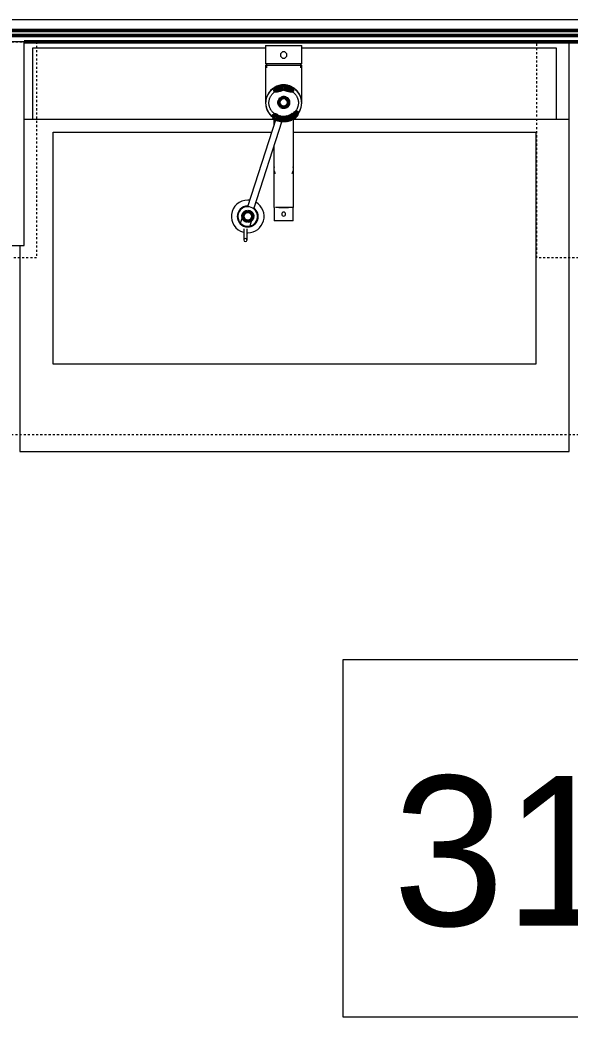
# Model space of a CAD drawing. Header units: inches. Extents: x -4217 to -1814, y 9706 to 12425.
# Drawn here: x -3359.9 to -3326.9, y 11387.9 to 11447.9 of the extents above; entities that cross this region are included whole.
import ezdxf

# ---------------------------------------------------------------- set-up
doc = ezdxf.new("R2010")
doc.units = ezdxf.units.IN
doc.header["$MEASUREMENT"] = 0
doc.linetypes.add('Dash', pattern=[0.25, 0.125, -0.125])
for name, color, linetype, lineweight in [('A-AREA-IDEN', 2, 'Continuous', 9), ('A-GENM-2', 250, 'Continuous', 9), ('A-GENM-3', 10, 'Continuous', 50), ('A-WALL-3', 10, 'Continuous', 50), ('A-WALL-4', 50, 'Continuous', 13), ('P-SANR-FIXT-2', 250, 'Continuous', 9), ('Q-CASE-3', 250, 'Continuous', 9), ('Q-CASE-4', 250, 'Dash', 9), ('Q-CASE-HDLN-1', 250, 'Dash', 9)]:
    doc.layers.add(name, color=color, linetype=linetype, lineweight=lineweight)
doc.styles.add('Century Gothic', font='ufonts.com_century-gothic.ttf', dxfattribs={"height": 9})

msp = doc.modelspace()

# ---------------------------------------------------------------- linework, layer by layer
at = {"layer": 'A-AREA-IDEN', "flags": 128}
msp.add_lwpolyline([(-3340.50391, 11409.40725), (-3264.9984, 11409.40725), (-3264.9984, 11387.91119), (-3340.50391, 11387.91119)], close=True, dxfattribs=at)
at = {"layer": 'A-GENM-2'}
for p, q in [((-3345.15641, 11446.32117), (-3345.15641, 11445.21823)), ((-3345.15641, 11446.32117), (-3342.99106, 11446.32117)), ((-3342.99106, 11445.21823), (-3342.99106, 11446.32117)), ((-3342.99106, 11445.21823), (-3345.15641, 11445.21823)), ((-3345.15641, 11445.14007), (-3345.15641, 11442.87629)), ((-3345.15641, 11445.14007), (-3342.99106, 11445.14007)), ((-3345.09736, 11445.21823), (-3345.09736, 11444.97773)), ((-3343.05011, 11444.97773), (-3343.05011, 11445.21823)), ((-3342.99106, 11442.87629), (-3342.99106, 11445.14007)), ((-3344.53578, 11441.90582), (-3346.24897, 11436.63317)), ((-3345.87521, 11436.50943), (-3344.15481, 11441.80429)), ((-3344.66429, 11441.97643), (-3344.66429, 11441.51032)), ((-3343.48319, 11436.57708), (-3343.48319, 11441.97643)), ((-3344.66429, 11440.24452), (-3344.66429, 11436.57708)), ((-3344.66429, 11438.90149), (-3344.66429, 11437.98436)), ((-3343.48319, 11437.98436), (-3343.48319, 11438.90149)), ((-3344.64417, 11436.57708), (-3344.66429, 11436.57708)), ((-3344.6446, 11436.57708), (-3344.6446, 11435.78968)), ((-3344.49132, 11436.57708), (-3344.57055, 11436.57708)), ((-3344.36901, 11436.57708), (-3344.47869, 11436.57708)), ((-3344.22658, 11436.57708), (-3344.35971, 11436.57708)), ((-3344.35917, 11436.57708), (-3344.22682, 11436.57708)), ((-3343.92587, 11436.57708), (-3344.2216, 11436.57708)), ((-3344.22149, 11436.57708), (-3343.92599, 11436.57708)), ((-3343.78776, 11436.57708), (-3343.92089, 11436.57708)), ((-3343.92065, 11436.57708), (-3343.7883, 11436.57708)), ((-3343.66878, 11436.57708), (-3343.77846, 11436.57708)), ((-3343.57692, 11436.57708), (-3343.65615, 11436.57708)), ((-3343.48319, 11436.57708), (-3343.5623, 11436.57708)), ((-3343.50287, 11435.78968), (-3343.50287, 11436.57708)), ((-3346.66593, 11435.64279), (-3346.53364, 11436.06194)), ((-3346.53364, 11436.06194), (-3346.48173, 11436.04555)), ((-3345.9835, 11435.88831), (-3346.11688, 11435.46568)), ((-3343.50287, 11435.78968), (-3344.6446, 11435.78968)), ((-3346.47169, 11435.2977), (-3346.47169, 11434.63256)), ((-3346.27484, 11434.63256), (-3346.27484, 11435.2977))]:
    msp.add_line(p, q, dxfattribs=at)
at = {"layer": 'A-GENM-2', "flags": 128}
for points in [[(-3344.07374, 11443.90534), (-3344.11682, 11443.90453), (-3344.15983, 11443.90208), (-3344.20271, 11443.89802), (-3344.24539, 11443.89233), (-3344.2878, 11443.88503), (-3344.32988, 11443.87614), (-3344.37156, 11443.86565), (-3344.41278, 11443.8536), (-3344.45346, 11443.83999), (-3344.49356, 11443.82485), (-3344.53299, 11443.8082), (-3344.57171, 11443.79006), (-3344.60965, 11443.77046), (-3344.64675, 11443.74944), (-3344.68295, 11443.72701), (-3344.71819, 11443.70322), (-3344.75241, 11443.67811), (-3344.78557, 11443.6517), (-3344.8176, 11443.62405), (-3344.84845, 11443.59519), (-3344.87808, 11443.56516), (-3344.90644, 11443.53402), (-3344.93347, 11443.50182), (-3344.95913, 11443.46859), (-3344.98338, 11443.4344), (-3345.00618, 11443.39931), (-3345.02749, 11443.36335), (-3345.04727, 11443.3266), (-3345.0655, 11443.28911), (-3345.08213, 11443.25094), (-3345.09714, 11443.21215), (-3345.1105, 11443.17282), (-3345.1222, 11443.13299), (-3345.1322, 11443.09274), (-3345.14049, 11443.05213), (-3345.14707, 11443.01123), (-3345.15191, 11442.9701), (-3345.155, 11442.92883), (-3345.15635, 11442.88746), (-3345.15641, 11442.87629)], [(-3344.07374, 11443.95897), (-3344.11703, 11443.9581), (-3344.16026, 11443.9555), (-3344.20335, 11443.95118), (-3344.24623, 11443.94514), (-3344.28883, 11443.93738), (-3344.33109, 11443.92793), (-3344.37294, 11443.9168), (-3344.41431, 11443.904), (-3344.45514, 11443.88956), (-3344.49535, 11443.8735), (-3344.53489, 11443.85584), (-3344.57369, 11443.83662), (-3344.6117, 11443.81586), (-3344.64884, 11443.79359), (-3344.68506, 11443.76986), (-3344.72031, 11443.7447), (-3344.75452, 11443.71815), (-3344.78764, 11443.69025), (-3344.81962, 11443.66105), (-3344.8504, 11443.6306), (-3344.87994, 11443.59894), (-3344.9082, 11443.56612), (-3344.93512, 11443.5322), (-3344.96066, 11443.49723), (-3344.98478, 11443.46126), (-3345.00744, 11443.42436), (-3345.02861, 11443.38659), (-3345.04825, 11443.34799), (-3345.06634, 11443.30865), (-3345.08283, 11443.26861), (-3345.09772, 11443.22794), (-3345.11096, 11443.18671)], [(-3344.72031, 11443.7447), (-3344.75452, 11443.71815), (-3344.78764, 11443.69025), (-3344.81962, 11443.66105), (-3344.8504, 11443.6306), (-3344.87994, 11443.59894), (-3344.9082, 11443.56612), (-3344.93512, 11443.5322), (-3344.96066, 11443.49723), (-3344.98478, 11443.46126), (-3345.00744, 11443.42436), (-3345.02861, 11443.38659), (-3345.04825, 11443.34799), (-3345.06634, 11443.30865), (-3345.08283, 11443.26861)], [(-3344.72031, 11443.7447), (-3344.75452, 11443.71815), (-3344.78764, 11443.69025), (-3344.81962, 11443.66105), (-3344.8504, 11443.6306), (-3344.87994, 11443.59894), (-3344.9082, 11443.56612), (-3344.93512, 11443.5322), (-3344.96066, 11443.49723), (-3344.98478, 11443.46126), (-3345.00744, 11443.42436), (-3345.02861, 11443.38659), (-3345.04825, 11443.34799), (-3345.06634, 11443.30865), (-3345.08283, 11443.26861)], [(-3344.72031, 11443.7447), (-3344.75452, 11443.71815), (-3344.78764, 11443.69025), (-3344.81962, 11443.66105), (-3344.8504, 11443.6306), (-3344.87994, 11443.59894), (-3344.9082, 11443.56612), (-3344.93512, 11443.5322), (-3344.96066, 11443.49723), (-3344.98478, 11443.46126), (-3345.00744, 11443.42436), (-3345.02861, 11443.38659), (-3345.04825, 11443.34799), (-3345.06634, 11443.30865), (-3345.08283, 11443.26861)], [(-3344.72031, 11443.7447), (-3344.75452, 11443.71815), (-3344.78764, 11443.69025), (-3344.81962, 11443.66105), (-3344.8504, 11443.6306), (-3344.87994, 11443.59894), (-3344.9082, 11443.56612), (-3344.93512, 11443.5322), (-3344.96066, 11443.49723), (-3344.98478, 11443.46126), (-3345.00744, 11443.42436), (-3345.02861, 11443.38659), (-3345.04825, 11443.34799), (-3345.06634, 11443.30865), (-3345.08283, 11443.26861)], [(-3344.72031, 11443.7447), (-3344.75452, 11443.71815), (-3344.78764, 11443.69025), (-3344.81962, 11443.66105), (-3344.8504, 11443.6306), (-3344.87994, 11443.59894), (-3344.9082, 11443.56612), (-3344.93512, 11443.5322), (-3344.96066, 11443.49723), (-3344.98478, 11443.46126), (-3345.00744, 11443.42436), (-3345.02861, 11443.38659), (-3345.04825, 11443.34799), (-3345.06634, 11443.30865), (-3345.08283, 11443.26861)], [(-3344.95956, 11442.87629), (-3344.95886, 11442.90934), (-3344.95677, 11442.94234), (-3344.95328, 11442.97525), (-3344.94839, 11443.008), (-3344.94213, 11443.04054), (-3344.93449, 11443.07284), (-3344.92549, 11443.10484), (-3344.91514, 11443.13648), (-3344.90345, 11443.16772), (-3344.89044, 11443.19852), (-3344.87613, 11443.22881), (-3344.86054, 11443.25856), (-3344.8437, 11443.28772), (-3344.82562, 11443.31623), (-3344.80633, 11443.34406), (-3344.78587, 11443.37116), (-3344.76426, 11443.39749), (-3344.74154, 11443.423), (-3344.71774, 11443.44764), (-3344.6929, 11443.47139), (-3344.66705, 11443.49419), (-3344.64024, 11443.51601), (-3344.61251, 11443.53682), (-3344.5839, 11443.55658), (-3344.55445, 11443.57525), (-3344.52422, 11443.59281), (-3344.49325, 11443.60922), (-3344.4616, 11443.62445), (-3344.42931, 11443.63848), (-3344.39643, 11443.65129), (-3344.36302, 11443.66285), (-3344.32914, 11443.67314), (-3344.29483, 11443.68214), (-3344.26016, 11443.68985), (-3344.22519, 11443.69623), (-3344.18996, 11443.7013), (-3344.15454, 11443.70502), (-3344.11899, 11443.70741), (-3344.08336, 11443.70844), (-3344.07374, 11443.70849)], [(-3344.07374, 11443.95897), (-3344.11703, 11443.9581), (-3344.16026, 11443.9555), (-3344.20335, 11443.95118), (-3344.24623, 11443.94514), (-3344.28883, 11443.93738), (-3344.33109, 11443.92793), (-3344.37294, 11443.9168), (-3344.41431, 11443.904), (-3344.45514, 11443.88956), (-3344.49535, 11443.8735), (-3344.53489, 11443.85584), (-3344.57369, 11443.83662), (-3344.6117, 11443.81586), (-3344.64884, 11443.79359), (-3344.68506, 11443.76986)], [(-3344.07374, 11443.95897), (-3344.11703, 11443.9581), (-3344.16026, 11443.9555), (-3344.20335, 11443.95118), (-3344.24623, 11443.94514), (-3344.28883, 11443.93738), (-3344.33109, 11443.92793), (-3344.37294, 11443.9168), (-3344.41431, 11443.904), (-3344.45514, 11443.88956), (-3344.49535, 11443.8735), (-3344.53489, 11443.85584), (-3344.57369, 11443.83662), (-3344.6117, 11443.81586), (-3344.64884, 11443.79359), (-3344.68506, 11443.76986)], [(-3344.07374, 11443.95897), (-3344.11703, 11443.9581), (-3344.16026, 11443.9555), (-3344.20335, 11443.95118), (-3344.24623, 11443.94514), (-3344.28883, 11443.93738), (-3344.33109, 11443.92793), (-3344.37294, 11443.9168), (-3344.41431, 11443.904), (-3344.45514, 11443.88956), (-3344.49535, 11443.8735), (-3344.53489, 11443.85584), (-3344.57369, 11443.83662), (-3344.6117, 11443.81586), (-3344.64884, 11443.79359), (-3344.68506, 11443.76986)], [(-3344.07374, 11443.95897), (-3344.11703, 11443.9581), (-3344.16026, 11443.9555), (-3344.20335, 11443.95118), (-3344.24623, 11443.94514), (-3344.28883, 11443.93738), (-3344.33109, 11443.92793), (-3344.37294, 11443.9168), (-3344.41431, 11443.904), (-3344.45514, 11443.88956), (-3344.49535, 11443.8735), (-3344.53489, 11443.85584), (-3344.57369, 11443.83662), (-3344.6117, 11443.81586), (-3344.64884, 11443.79359), (-3344.68506, 11443.76986)], [(-3344.07374, 11443.95897), (-3344.11703, 11443.9581), (-3344.16026, 11443.9555), (-3344.20335, 11443.95118), (-3344.24623, 11443.94514), (-3344.28883, 11443.93738), (-3344.33109, 11443.92793), (-3344.37294, 11443.9168), (-3344.41431, 11443.904), (-3344.45514, 11443.88956), (-3344.49535, 11443.8735), (-3344.53489, 11443.85584), (-3344.57369, 11443.83662), (-3344.6117, 11443.81586), (-3344.64884, 11443.79359), (-3344.68506, 11443.76986)], [(-3343.0424, 11443.20575), (-3343.0564, 11443.24673), (-3343.07203, 11443.28711), (-3343.08926, 11443.32684), (-3343.10807, 11443.36585), (-3343.12842, 11443.40407), (-3343.15028, 11443.44146), (-3343.17362, 11443.47793), (-3343.1984, 11443.51345), (-3343.22458, 11443.54794), (-3343.25211, 11443.58136), (-3343.28097, 11443.61365), (-3343.31109, 11443.64477), (-3343.34243, 11443.67465), (-3343.37494, 11443.70325), (-3343.40857, 11443.73054), (-3343.44326, 11443.75645), (-3343.47896, 11443.78096), (-3343.51562, 11443.80402), (-3343.55316, 11443.8256), (-3343.59154, 11443.84566), (-3343.63069, 11443.86417), (-3343.67055, 11443.88109), (-3343.71105, 11443.89641), (-3343.75214, 11443.9101), (-3343.79374, 11443.92213), (-3343.83578, 11443.93249), (-3343.87821, 11443.94116), (-3343.92095, 11443.94813), (-3343.96393, 11443.95338), (-3344.00709, 11443.95691), (-3344.05036, 11443.95871), (-3344.07374, 11443.95897)], [(-3343.44326, 11443.75645), (-3343.47896, 11443.78096), (-3343.51562, 11443.80402), (-3343.55316, 11443.8256), (-3343.59154, 11443.84566), (-3343.63069, 11443.86417), (-3343.67055, 11443.88109), (-3343.71105, 11443.89641), (-3343.75214, 11443.9101), (-3343.79374, 11443.92213), (-3343.83578, 11443.93249), (-3343.87821, 11443.94116), (-3343.92095, 11443.94813), (-3343.96393, 11443.95338), (-3344.00709, 11443.95691), (-3344.05036, 11443.95871), (-3344.07374, 11443.95897)], [(-3343.44326, 11443.75645), (-3343.47896, 11443.78096), (-3343.51562, 11443.80402), (-3343.55316, 11443.8256), (-3343.59154, 11443.84566), (-3343.63069, 11443.86417), (-3343.67055, 11443.88109), (-3343.71105, 11443.89641), (-3343.75214, 11443.9101), (-3343.79374, 11443.92213), (-3343.83578, 11443.93249), (-3343.87821, 11443.94116), (-3343.92095, 11443.94813), (-3343.96393, 11443.95338), (-3344.00709, 11443.95691), (-3344.05036, 11443.95871), (-3344.07374, 11443.95897)], [(-3343.44326, 11443.75645), (-3343.47896, 11443.78096), (-3343.51562, 11443.80402), (-3343.55316, 11443.8256), (-3343.59154, 11443.84566), (-3343.63069, 11443.86417), (-3343.67055, 11443.88109), (-3343.71105, 11443.89641), (-3343.75214, 11443.9101), (-3343.79374, 11443.92213), (-3343.83578, 11443.93249), (-3343.87821, 11443.94116), (-3343.92095, 11443.94813), (-3343.96393, 11443.95338), (-3344.00709, 11443.95691), (-3344.05036, 11443.95871), (-3344.07374, 11443.95897)], [(-3343.44326, 11443.75645), (-3343.47896, 11443.78096), (-3343.51562, 11443.80402), (-3343.55316, 11443.8256), (-3343.59154, 11443.84566), (-3343.63069, 11443.86417), (-3343.67055, 11443.88109), (-3343.71105, 11443.89641), (-3343.75214, 11443.9101), (-3343.79374, 11443.92213), (-3343.83578, 11443.93249), (-3343.87821, 11443.94116), (-3343.92095, 11443.94813), (-3343.96393, 11443.95338), (-3344.00709, 11443.95691), (-3344.05036, 11443.95871), (-3344.07374, 11443.95897)], [(-3343.44326, 11443.75645), (-3343.47896, 11443.78096), (-3343.51562, 11443.80402), (-3343.55316, 11443.8256), (-3343.59154, 11443.84566), (-3343.63069, 11443.86417), (-3343.67055, 11443.88109), (-3343.71105, 11443.89641), (-3343.75214, 11443.9101), (-3343.79374, 11443.92213), (-3343.83578, 11443.93249), (-3343.87821, 11443.94116), (-3343.92095, 11443.94813), (-3343.96393, 11443.95338), (-3344.00709, 11443.95691), (-3344.05036, 11443.95871), (-3344.07374, 11443.95897)], [(-3342.99106, 11442.87629), (-3342.99193, 11442.91767), (-3342.99456, 11442.95898), (-3342.99893, 11443.00015), (-3343.00503, 11443.04111), (-3343.01287, 11443.08181), (-3343.02241, 11443.12216), (-3343.03365, 11443.16211), (-3343.04656, 11443.20159), (-3343.06113, 11443.24053), (-3343.07733, 11443.27887), (-3343.09513, 11443.31655), (-3343.11449, 11443.35351), (-3343.13539, 11443.38968), (-3343.15779, 11443.42502), (-3343.18166, 11443.45946), (-3343.20694, 11443.49295), (-3343.23361, 11443.52543), (-3343.26161, 11443.55687), (-3343.2909, 11443.5872), (-3343.32143, 11443.61638), (-3343.35315, 11443.64436), (-3343.38601, 11443.67111), (-3343.41995, 11443.69658), (-3343.45492, 11443.72072), (-3343.49086, 11443.74352), (-3343.52772, 11443.76493), (-3343.56544, 11443.78491), (-3343.60396, 11443.80345), (-3343.6432, 11443.8205), (-3343.68313, 11443.83605), (-3343.72366, 11443.85008), (-3343.76474, 11443.86255), (-3343.8063, 11443.87346), (-3343.84828, 11443.88279), (-3343.8906, 11443.89052), (-3343.93322, 11443.89664), (-3343.97605, 11443.90115), (-3344.01904, 11443.90403), (-3344.06211, 11443.90528), (-3344.07374, 11443.90534)], [(-3344.07374, 11443.70849), (-3344.0381, 11443.70782), (-3344.00252, 11443.7058), (-3343.96706, 11443.70243), (-3343.93177, 11443.69773), (-3343.89672, 11443.6917), (-3343.86197, 11443.68435), (-3343.82756, 11443.6757), (-3343.79355, 11443.66575), (-3343.76001, 11443.65453), (-3343.72699, 11443.64206), (-3343.69453, 11443.62836), (-3343.6627, 11443.61345), (-3343.63154, 11443.59735), (-3343.60111, 11443.5801), (-3343.57144, 11443.56173), (-3343.5426, 11443.54226), (-3343.51463, 11443.52173), (-3343.48757, 11443.50018), (-3343.46145, 11443.47764), (-3343.43634, 11443.45414), (-3343.41225, 11443.42973), (-3343.38923, 11443.40446), (-3343.36732, 11443.37835), (-3343.34655, 11443.35145), (-3343.32694, 11443.32382), (-3343.30854, 11443.29548), (-3343.29135, 11443.26649), (-3343.27542, 11443.2369), (-3343.26077, 11443.20674), (-3343.24741, 11443.17608), (-3343.23536, 11443.14495), (-3343.22464, 11443.11341), (-3343.21528, 11443.08151), (-3343.20727, 11443.04929), (-3343.20063, 11443.0168), (-3343.19538, 11442.9841), (-3343.19151, 11442.95124), (-3343.18904, 11442.91826), (-3343.18796, 11442.88521), (-3343.18791, 11442.87629)], [(-3343.0564, 11443.24673), (-3343.07203, 11443.28711), (-3343.08926, 11443.32684), (-3343.10807, 11443.36585), (-3343.12842, 11443.40407), (-3343.15028, 11443.44146), (-3343.17362, 11443.47793), (-3343.1984, 11443.51345), (-3343.22458, 11443.54794), (-3343.25211, 11443.58136), (-3343.28097, 11443.61365), (-3343.31109, 11443.64477), (-3343.34243, 11443.67465), (-3343.37494, 11443.70325), (-3343.40857, 11443.73054)], [(-3343.0564, 11443.24673), (-3343.07203, 11443.28711), (-3343.08926, 11443.32684), (-3343.10807, 11443.36585), (-3343.12842, 11443.40407), (-3343.15028, 11443.44146), (-3343.17362, 11443.47793), (-3343.1984, 11443.51345), (-3343.22458, 11443.54794), (-3343.25211, 11443.58136), (-3343.28097, 11443.61365), (-3343.31109, 11443.64477), (-3343.34243, 11443.67465), (-3343.37494, 11443.70325), (-3343.40857, 11443.73054)], [(-3343.0564, 11443.24673), (-3343.07203, 11443.28711), (-3343.08926, 11443.32684), (-3343.10807, 11443.36585), (-3343.12842, 11443.40407), (-3343.15028, 11443.44146), (-3343.17362, 11443.47793), (-3343.1984, 11443.51345), (-3343.22458, 11443.54794), (-3343.25211, 11443.58136), (-3343.28097, 11443.61365), (-3343.31109, 11443.64477), (-3343.34243, 11443.67465), (-3343.37494, 11443.70325), (-3343.40857, 11443.73054)], [(-3343.0564, 11443.24673), (-3343.07203, 11443.28711), (-3343.08926, 11443.32684), (-3343.10807, 11443.36585), (-3343.12842, 11443.40407), (-3343.15028, 11443.44146), (-3343.17362, 11443.47793), (-3343.1984, 11443.51345), (-3343.22458, 11443.54794), (-3343.25211, 11443.58136), (-3343.28097, 11443.61365), (-3343.31109, 11443.64477), (-3343.34243, 11443.67465), (-3343.37494, 11443.70325), (-3343.40857, 11443.73054)], [(-3343.0564, 11443.24673), (-3343.07203, 11443.28711), (-3343.08926, 11443.32684), (-3343.10807, 11443.36585), (-3343.12842, 11443.40407), (-3343.15028, 11443.44146), (-3343.17362, 11443.47793), (-3343.1984, 11443.51345), (-3343.22458, 11443.54794), (-3343.25211, 11443.58136), (-3343.28097, 11443.61365), (-3343.31109, 11443.64477), (-3343.34243, 11443.67465), (-3343.37494, 11443.70325), (-3343.40857, 11443.73054)], [(-3345.12254, 11443.14498), (-3345.13245, 11443.10283), (-3345.14066, 11443.06031), (-3345.14717, 11443.0175), (-3345.15195, 11442.97446), (-3345.15502, 11442.93126), (-3345.15635, 11442.88798), (-3345.15595, 11442.84468), (-3345.15382, 11442.80142), (-3345.14996, 11442.75829), (-3345.14439, 11442.71535), (-3345.13709, 11442.67266), (-3345.1281, 11442.6303), (-3345.11742, 11442.58834), (-3345.10507, 11442.54683), (-3345.09107, 11442.50585), (-3345.07544, 11442.46547), (-3345.05821, 11442.42574), (-3345.03941, 11442.38673), (-3345.01906, 11442.3485), (-3344.9972, 11442.31112), (-3344.97386, 11442.27465), (-3344.94908, 11442.23913), (-3344.9229, 11442.20464), (-3344.89536, 11442.17122), (-3344.86651, 11442.13893), (-3344.83639, 11442.10781), (-3344.80505, 11442.07793), (-3344.77253, 11442.04932), (-3344.73891, 11442.02204)], [(-3345.12254, 11443.14498), (-3345.13245, 11443.10283), (-3345.14066, 11443.06031), (-3345.14717, 11443.0175), (-3345.15195, 11442.97446), (-3345.15502, 11442.93126), (-3345.15635, 11442.88798), (-3345.15595, 11442.84468), (-3345.15382, 11442.80142), (-3345.14996, 11442.75829), (-3345.14439, 11442.71535), (-3345.13709, 11442.67266), (-3345.1281, 11442.6303), (-3345.11742, 11442.58834), (-3345.10507, 11442.54683)], [(-3345.12254, 11443.14498), (-3345.13245, 11443.10283), (-3345.14066, 11443.06031), (-3345.14717, 11443.0175), (-3345.15195, 11442.97446), (-3345.15502, 11442.93126), (-3345.15635, 11442.88798), (-3345.15595, 11442.84468), (-3345.15382, 11442.80142), (-3345.14996, 11442.75829), (-3345.14439, 11442.71535), (-3345.13709, 11442.67266), (-3345.1281, 11442.6303), (-3345.11742, 11442.58834), (-3345.10507, 11442.54683)], [(-3345.12254, 11443.14498), (-3345.13245, 11443.10283), (-3345.14066, 11443.06031), (-3345.14717, 11443.0175), (-3345.15195, 11442.97446), (-3345.15502, 11442.93126), (-3345.15635, 11442.88798), (-3345.15595, 11442.84468), (-3345.15382, 11442.80142), (-3345.14996, 11442.75829), (-3345.14439, 11442.71535), (-3345.13709, 11442.67266), (-3345.1281, 11442.6303), (-3345.11742, 11442.58834), (-3345.10507, 11442.54683)], [(-3345.12254, 11443.14498), (-3345.13245, 11443.10283), (-3345.14066, 11443.06031), (-3345.14717, 11443.0175), (-3345.15195, 11442.97446), (-3345.15502, 11442.93126), (-3345.15635, 11442.88798), (-3345.15595, 11442.84468), (-3345.15382, 11442.80142), (-3345.14996, 11442.75829), (-3345.14439, 11442.71535), (-3345.13709, 11442.67266), (-3345.1281, 11442.6303), (-3345.11742, 11442.58834), (-3345.10507, 11442.54683)], [(-3345.12254, 11443.14498), (-3345.13245, 11443.10283), (-3345.14066, 11443.06031), (-3345.14717, 11443.0175), (-3345.15195, 11442.97446), (-3345.15502, 11442.93126), (-3345.15635, 11442.88798), (-3345.15595, 11442.84468), (-3345.15382, 11442.80142), (-3345.14996, 11442.75829), (-3345.14439, 11442.71535), (-3345.13709, 11442.67266), (-3345.1281, 11442.6303), (-3345.11742, 11442.58834), (-3345.10507, 11442.54683)], [(-3343.04976, 11442.52464), (-3343.03651, 11442.56587), (-3343.02493, 11442.6076), (-3343.01503, 11442.64975), (-3343.00681, 11442.69227), (-3343.00031, 11442.73508), (-3342.99552, 11442.77812), (-3342.99246, 11442.82132), (-3342.99112, 11442.8646), (-3342.99152, 11442.9079), (-3342.99365, 11442.95115), (-3342.99751, 11442.99429), (-3343.00309, 11443.03723), (-3343.01038, 11443.07992), (-3343.01937, 11443.12228), (-3343.03005, 11443.16424)], [(-3343.03651, 11442.56587), (-3343.02493, 11442.6076), (-3343.01503, 11442.64975), (-3343.00681, 11442.69227), (-3343.00031, 11442.73508), (-3342.99552, 11442.77812), (-3342.99246, 11442.82132), (-3342.99112, 11442.8646), (-3342.99152, 11442.9079), (-3342.99365, 11442.95115), (-3342.99751, 11442.99429), (-3343.00309, 11443.03723), (-3343.01038, 11443.07992), (-3343.01937, 11443.12228), (-3343.03005, 11443.16424)], [(-3343.03651, 11442.56587), (-3343.02493, 11442.6076), (-3343.01503, 11442.64975), (-3343.00681, 11442.69227), (-3343.00031, 11442.73508), (-3342.99552, 11442.77812), (-3342.99246, 11442.82132), (-3342.99112, 11442.8646), (-3342.99152, 11442.9079), (-3342.99365, 11442.95115), (-3342.99751, 11442.99429), (-3343.00309, 11443.03723), (-3343.01038, 11443.07992), (-3343.01937, 11443.12228), (-3343.03005, 11443.16424)], [(-3343.03651, 11442.56587), (-3343.02493, 11442.6076), (-3343.01503, 11442.64975), (-3343.00681, 11442.69227), (-3343.00031, 11442.73508), (-3342.99552, 11442.77812), (-3342.99246, 11442.82132), (-3342.99112, 11442.8646), (-3342.99152, 11442.9079), (-3342.99365, 11442.95115), (-3342.99751, 11442.99429), (-3343.00309, 11443.03723), (-3343.01038, 11443.07992), (-3343.01937, 11443.12228), (-3343.03005, 11443.16424)], [(-3343.03651, 11442.56587), (-3343.02493, 11442.6076), (-3343.01503, 11442.64975), (-3343.00681, 11442.69227), (-3343.00031, 11442.73508), (-3342.99552, 11442.77812), (-3342.99246, 11442.82132), (-3342.99112, 11442.8646), (-3342.99152, 11442.9079), (-3342.99365, 11442.95115), (-3342.99751, 11442.99429), (-3343.00309, 11443.03723), (-3343.01038, 11443.07992), (-3343.01937, 11443.12228), (-3343.03005, 11443.16424)], [(-3343.03651, 11442.56587), (-3343.02493, 11442.6076), (-3343.01503, 11442.64975), (-3343.00681, 11442.69227), (-3343.00031, 11442.73508), (-3342.99552, 11442.77812), (-3342.99246, 11442.82132), (-3342.99112, 11442.8646), (-3342.99152, 11442.9079), (-3342.99365, 11442.95115), (-3342.99751, 11442.99429), (-3343.00309, 11443.03723), (-3343.01038, 11443.07992), (-3343.01937, 11443.12228), (-3343.03005, 11443.16424)], [(-3345.15641, 11442.87629), (-3345.15554, 11442.83491), (-3345.15291, 11442.7936), (-3345.14855, 11442.75243), (-3345.14244, 11442.71146), (-3345.13461, 11442.67077), (-3345.12506, 11442.63041), (-3345.11382, 11442.59047), (-3345.10091, 11442.55099), (-3345.08634, 11442.51205), (-3345.07014, 11442.47371), (-3345.05235, 11442.43603), (-3345.03298, 11442.39907), (-3345.01208, 11442.3629), (-3344.98968, 11442.32756), (-3344.96582, 11442.29312), (-3344.94053, 11442.25963), (-3344.91386, 11442.22714), (-3344.88586, 11442.19571), (-3344.85657, 11442.16538), (-3344.82604, 11442.1362), (-3344.79432, 11442.10822), (-3344.76147, 11442.08147), (-3344.72753, 11442.056), (-3344.69255, 11442.03185)], [(-3345.09107, 11442.50585), (-3345.07544, 11442.46547), (-3345.05821, 11442.42574), (-3345.03941, 11442.38673), (-3345.01906, 11442.3485), (-3344.9972, 11442.31112), (-3344.97386, 11442.27465), (-3344.94908, 11442.23913), (-3344.9229, 11442.20464), (-3344.89536, 11442.17122), (-3344.86651, 11442.13893), (-3344.83639, 11442.10781), (-3344.80505, 11442.07793), (-3344.77253, 11442.04932), (-3344.73891, 11442.02204)], [(-3345.09107, 11442.50585), (-3345.07544, 11442.46547), (-3345.05821, 11442.42574), (-3345.03941, 11442.38673), (-3345.01906, 11442.3485), (-3344.9972, 11442.31112), (-3344.97386, 11442.27465), (-3344.94908, 11442.23913), (-3344.9229, 11442.20464), (-3344.89536, 11442.17122), (-3344.86651, 11442.13893), (-3344.83639, 11442.10781), (-3344.80505, 11442.07793), (-3344.77253, 11442.04932), (-3344.73891, 11442.02204)], [(-3345.09107, 11442.50585), (-3345.07544, 11442.46547), (-3345.05821, 11442.42574), (-3345.03941, 11442.38673), (-3345.01906, 11442.3485), (-3344.9972, 11442.31112), (-3344.97386, 11442.27465), (-3344.94908, 11442.23913), (-3344.9229, 11442.20464), (-3344.89536, 11442.17122), (-3344.86651, 11442.13893), (-3344.83639, 11442.10781), (-3344.80505, 11442.07793), (-3344.77253, 11442.04932), (-3344.73891, 11442.02204)], [(-3345.09107, 11442.50585), (-3345.07544, 11442.46547), (-3345.05821, 11442.42574), (-3345.03941, 11442.38673), (-3345.01906, 11442.3485), (-3344.9972, 11442.31112), (-3344.97386, 11442.27465), (-3344.94908, 11442.23913), (-3344.9229, 11442.20464), (-3344.89536, 11442.17122), (-3344.86651, 11442.13893), (-3344.83639, 11442.10781), (-3344.80505, 11442.07793), (-3344.77253, 11442.04932), (-3344.73891, 11442.02204)], [(-3345.09107, 11442.50585), (-3345.07544, 11442.46547), (-3345.05821, 11442.42574), (-3345.03941, 11442.38673), (-3345.01906, 11442.3485), (-3344.9972, 11442.31112), (-3344.97386, 11442.27465), (-3344.94908, 11442.23913), (-3344.9229, 11442.20464), (-3344.89536, 11442.17122), (-3344.86651, 11442.13893), (-3344.83639, 11442.10781), (-3344.80505, 11442.07793), (-3344.77253, 11442.04932), (-3344.73891, 11442.02204)], [(-3344.07374, 11442.04409), (-3344.10937, 11442.04476), (-3344.14495, 11442.04678), (-3344.18041, 11442.05014), (-3344.2157, 11442.05485), (-3344.25075, 11442.06088), (-3344.28551, 11442.06823), (-3344.31992, 11442.07688), (-3344.35392, 11442.08683), (-3344.38746, 11442.09804), (-3344.42049, 11442.11052), (-3344.45294, 11442.12422), (-3344.48478, 11442.13913), (-3344.51593, 11442.15523), (-3344.54637, 11442.17248), (-3344.57603, 11442.19085), (-3344.60487, 11442.21032), (-3344.63284, 11442.23085), (-3344.65991, 11442.2524), (-3344.68602, 11442.27494), (-3344.71114, 11442.29844), (-3344.73522, 11442.32284), (-3344.75824, 11442.34812), (-3344.78015, 11442.37423), (-3344.80093, 11442.40113), (-3344.82053, 11442.42876), (-3344.83894, 11442.4571), (-3344.85612, 11442.48609), (-3344.87205, 11442.51568), (-3344.88671, 11442.54583), (-3344.90007, 11442.5765), (-3344.91211, 11442.60763), (-3344.92283, 11442.63917), (-3344.9322, 11442.67107), (-3344.9402, 11442.70329), (-3344.94684, 11442.73578), (-3344.9521, 11442.76848), (-3344.95596, 11442.80134), (-3344.95844, 11442.83432), (-3344.95951, 11442.86737), (-3344.95956, 11442.87629)], [(-3343.18791, 11442.87629), (-3343.18861, 11442.84324), (-3343.19071, 11442.81023), (-3343.1942, 11442.77733), (-3343.19908, 11442.74458), (-3343.20534, 11442.71203), (-3343.21298, 11442.67974), (-3343.22198, 11442.64774), (-3343.23234, 11442.6161), (-3343.24402, 11442.58486), (-3343.25703, 11442.55406), (-3343.27134, 11442.52377), (-3343.28693, 11442.49402), (-3343.30378, 11442.46486), (-3343.32185, 11442.43634), (-3343.34114, 11442.40851), (-3343.3616, 11442.38141), (-3343.38321, 11442.35509), (-3343.40593, 11442.32958), (-3343.42973, 11442.30494), (-3343.45457, 11442.28119), (-3343.48042, 11442.25839), (-3343.50723, 11442.23656), (-3343.53497, 11442.21576), (-3343.56358, 11442.196), (-3343.59302, 11442.17733), (-3343.62325, 11442.15977), (-3343.65422, 11442.14336), (-3343.68588, 11442.12813), (-3343.71817, 11442.1141), (-3343.75104, 11442.10129), (-3343.78445, 11442.08973), (-3343.81834, 11442.07944), (-3343.85264, 11442.07043), (-3343.88731, 11442.06273), (-3343.92229, 11442.05634), (-3343.95752, 11442.05128), (-3343.99293, 11442.04756), (-3344.02849, 11442.04517), (-3344.06412, 11442.04414), (-3344.07374, 11442.04409)], [(-3343.32786, 11442.09153), (-3343.29707, 11442.12198), (-3343.26753, 11442.15364), (-3343.23928, 11442.18646), (-3343.21236, 11442.22038), (-3343.18682, 11442.25535), (-3343.1627, 11442.29132), (-3343.14003, 11442.32822), (-3343.11886, 11442.36599), (-3343.09922, 11442.40459), (-3343.08113, 11442.44393), (-3343.06464, 11442.48397)], [(-3343.32786, 11442.09153), (-3343.29707, 11442.12198), (-3343.26753, 11442.15364), (-3343.23928, 11442.18646), (-3343.21236, 11442.22038), (-3343.18682, 11442.25535), (-3343.1627, 11442.29132), (-3343.14003, 11442.32822), (-3343.11886, 11442.36599), (-3343.09922, 11442.40459), (-3343.08113, 11442.44393), (-3343.06464, 11442.48397)], [(-3343.32786, 11442.09153), (-3343.29707, 11442.12198), (-3343.26753, 11442.15364), (-3343.23928, 11442.18646), (-3343.21236, 11442.22038), (-3343.18682, 11442.25535), (-3343.1627, 11442.29132), (-3343.14003, 11442.32822), (-3343.11886, 11442.36599), (-3343.09922, 11442.40459), (-3343.08113, 11442.44393), (-3343.06464, 11442.48397)], [(-3343.32786, 11442.09153), (-3343.29707, 11442.12198), (-3343.26753, 11442.15364), (-3343.23928, 11442.18646), (-3343.21236, 11442.22038), (-3343.18682, 11442.25535), (-3343.1627, 11442.29132), (-3343.14003, 11442.32822), (-3343.11886, 11442.36599), (-3343.09922, 11442.40459), (-3343.08113, 11442.44393), (-3343.06464, 11442.48397)], [(-3343.32786, 11442.09153), (-3343.29707, 11442.12198), (-3343.26753, 11442.15364), (-3343.23928, 11442.18646), (-3343.21236, 11442.22038), (-3343.18682, 11442.25535), (-3343.1627, 11442.29132), (-3343.14003, 11442.32822), (-3343.11886, 11442.36599), (-3343.09922, 11442.40459), (-3343.08113, 11442.44393), (-3343.06464, 11442.48397)], [(-3343.32786, 11442.09153), (-3343.29707, 11442.12198), (-3343.26753, 11442.15364), (-3343.23928, 11442.18646), (-3343.21236, 11442.22038), (-3343.18682, 11442.25535), (-3343.1627, 11442.29132), (-3343.14003, 11442.32822), (-3343.11886, 11442.36599), (-3343.09922, 11442.40459), (-3343.08113, 11442.44393), (-3343.06464, 11442.48397)], [(-3343.26939, 11442.18741), (-3343.24104, 11442.21855), (-3343.21401, 11442.25076), (-3343.18834, 11442.28398), (-3343.16409, 11442.31817), (-3343.14129, 11442.35327), (-3343.11998, 11442.38923), (-3343.1002, 11442.42598), (-3343.08198, 11442.46347), (-3343.06535, 11442.50164), (-3343.05033, 11442.54042), (-3343.03697, 11442.57976), (-3343.02528, 11442.61959), (-3343.01527, 11442.65984), (-3343.00698, 11442.70045), (-3343.00041, 11442.74135), (-3342.99557, 11442.78247), (-3342.99247, 11442.82375), (-3342.99112, 11442.86512), (-3342.99106, 11442.87629)], [(-3344.58076, 11441.92564), (-3344.54222, 11441.90716), (-3344.50295, 11441.89015), (-3344.463, 11441.87465), (-3344.42245, 11441.86068), (-3344.38135, 11441.84825), (-3344.33978, 11441.8374), (-3344.29779, 11441.82812), (-3344.25545, 11441.82045), (-3344.21283, 11441.81438), (-3344.16999, 11441.80993), (-3344.127, 11441.8071), (-3344.08393, 11441.8059), (-3344.07374, 11441.80585)], [(-3344.07374, 11442.0027), (-3344.10937, 11442.00338), (-3344.14495, 11442.0054), (-3344.18041, 11442.00876), (-3344.2157, 11442.01346), (-3344.25075, 11442.01949), (-3344.28551, 11442.02684), (-3344.31992, 11442.0355), (-3344.35392, 11442.04544), (-3344.38746, 11442.05666), (-3344.42049, 11442.06913), (-3344.45294, 11442.08284), (-3344.48478, 11442.09775), (-3344.51593, 11442.11385), (-3344.54637, 11442.13109), (-3344.57036, 11442.14583)], [(-3344.51678, 11441.88841), (-3344.47692, 11441.87149), (-3344.43642, 11441.85617), (-3344.39534, 11441.84248), (-3344.35374, 11441.83045), (-3344.31169, 11441.82008), (-3344.26926, 11441.81141), (-3344.22652, 11441.80445), (-3344.18354, 11441.79919), (-3344.14038, 11441.79567), (-3344.09711, 11441.79386), (-3344.07374, 11441.79361)], [(-3344.51678, 11441.88841), (-3344.47692, 11441.87149), (-3344.43642, 11441.85617), (-3344.39534, 11441.84248), (-3344.35374, 11441.83045), (-3344.31169, 11441.82008), (-3344.26926, 11441.81141), (-3344.22652, 11441.80445), (-3344.18354, 11441.79919), (-3344.14038, 11441.79567), (-3344.09711, 11441.79386), (-3344.07374, 11441.79361)], [(-3344.51678, 11441.88841), (-3344.47692, 11441.87149), (-3344.43642, 11441.85617), (-3344.39534, 11441.84248), (-3344.35374, 11441.83045), (-3344.31169, 11441.82008), (-3344.26926, 11441.81141), (-3344.22652, 11441.80445), (-3344.18354, 11441.79919), (-3344.14038, 11441.79567), (-3344.09711, 11441.79386), (-3344.07374, 11441.79361)], [(-3344.51678, 11441.88841), (-3344.47692, 11441.87149), (-3344.43642, 11441.85617), (-3344.39534, 11441.84248), (-3344.35374, 11441.83045), (-3344.31169, 11441.82008), (-3344.26926, 11441.81141), (-3344.22652, 11441.80445), (-3344.18354, 11441.79919), (-3344.14038, 11441.79567), (-3344.09711, 11441.79386), (-3344.07374, 11441.79361)], [(-3344.51678, 11441.88841), (-3344.47692, 11441.87149), (-3344.43642, 11441.85617), (-3344.39534, 11441.84248), (-3344.35374, 11441.83045), (-3344.31169, 11441.82008), (-3344.26926, 11441.81141), (-3344.22652, 11441.80445), (-3344.18354, 11441.79919), (-3344.14038, 11441.79567), (-3344.09711, 11441.79386), (-3344.07374, 11441.79361)], [(-3344.51678, 11441.88841), (-3344.47692, 11441.87149), (-3344.43642, 11441.85617), (-3344.39534, 11441.84248), (-3344.35374, 11441.83045), (-3344.31169, 11441.82008), (-3344.26926, 11441.81141), (-3344.22652, 11441.80445), (-3344.18354, 11441.79919), (-3344.14038, 11441.79567), (-3344.09711, 11441.79386), (-3344.07374, 11441.79361)], [(-3343.65523, 11442.10147), (-3343.68691, 11442.08627), (-3343.71922, 11442.07228), (-3343.75212, 11442.05951), (-3343.78554, 11442.04799), (-3343.81944, 11442.03775), (-3343.85376, 11442.02878), (-3343.88844, 11442.02112), (-3343.92342, 11442.01478), (-3343.95866, 11442.00976), (-3343.99408, 11442.00608), (-3344.02964, 11442.00374), (-3344.06527, 11442.00274), (-3344.07374, 11442.0027)], [(-3344.07374, 11441.80585), (-3344.03066, 11441.80667), (-3343.98764, 11441.80911), (-3343.94476, 11441.81318), (-3343.90208, 11441.81887), (-3343.85967, 11441.82616), (-3343.81759, 11441.83506), (-3343.77591, 11441.84554), (-3343.73469, 11441.8576), (-3343.69401, 11441.87121), (-3343.65392, 11441.88635), (-3343.61448, 11441.903), (-3343.57576, 11441.92114), (-3343.56687, 11441.92556)], [(-3344.07374, 11441.79361), (-3344.03044, 11441.79448), (-3343.98721, 11441.79707), (-3343.94413, 11441.8014), (-3343.90125, 11441.80744), (-3343.85864, 11441.81519), (-3343.81638, 11441.82464), (-3343.77453, 11441.83578), (-3343.73316, 11441.84857), (-3343.69234, 11441.86302), (-3343.65212, 11441.87908)], [(-3344.07374, 11441.79361), (-3344.03044, 11441.79448), (-3343.98721, 11441.79707), (-3343.94413, 11441.8014), (-3343.90125, 11441.80744), (-3343.85864, 11441.81519), (-3343.81638, 11441.82464), (-3343.77453, 11441.83578), (-3343.73316, 11441.84857), (-3343.69234, 11441.86302), (-3343.65212, 11441.87908)], [(-3344.07374, 11441.79361), (-3344.03044, 11441.79448), (-3343.98721, 11441.79707), (-3343.94413, 11441.8014), (-3343.90125, 11441.80744), (-3343.85864, 11441.81519), (-3343.81638, 11441.82464), (-3343.77453, 11441.83578), (-3343.73316, 11441.84857), (-3343.69234, 11441.86302), (-3343.65212, 11441.87908)], [(-3344.07374, 11441.79361), (-3344.03044, 11441.79448), (-3343.98721, 11441.79707), (-3343.94413, 11441.8014), (-3343.90125, 11441.80744), (-3343.85864, 11441.81519), (-3343.81638, 11441.82464), (-3343.77453, 11441.83578), (-3343.73316, 11441.84857), (-3343.69234, 11441.86302), (-3343.65212, 11441.87908)], [(-3344.07374, 11441.79361), (-3344.03044, 11441.79448), (-3343.98721, 11441.79707), (-3343.94413, 11441.8014), (-3343.90125, 11441.80744), (-3343.85864, 11441.81519), (-3343.81638, 11441.82464), (-3343.77453, 11441.83578), (-3343.73316, 11441.84857), (-3343.69234, 11441.86302), (-3343.65212, 11441.87908)], [(-3344.07374, 11441.79361), (-3344.03044, 11441.79448), (-3343.98721, 11441.79707), (-3343.94413, 11441.8014), (-3343.90125, 11441.80744), (-3343.85864, 11441.81519), (-3343.81638, 11441.82464), (-3343.77453, 11441.83578), (-3343.73316, 11441.84857), (-3343.69234, 11441.86302), (-3343.65212, 11441.87908)], [(-3343.61258, 11441.89674), (-3343.57378, 11441.91596), (-3343.53578, 11441.93672), (-3343.49863, 11441.95899), (-3343.46241, 11441.98272)], [(-3343.61258, 11441.89674), (-3343.57378, 11441.91596), (-3343.53578, 11441.93672), (-3343.49863, 11441.95899), (-3343.46241, 11441.98272)], [(-3343.61258, 11441.89674), (-3343.57378, 11441.91596), (-3343.53578, 11441.93672), (-3343.49863, 11441.95899), (-3343.46241, 11441.98272)], [(-3343.61258, 11441.89674), (-3343.57378, 11441.91596), (-3343.53578, 11441.93672), (-3343.49863, 11441.95899), (-3343.46241, 11441.98272)], [(-3343.61258, 11441.89674), (-3343.57378, 11441.91596), (-3343.53578, 11441.93672), (-3343.49863, 11441.95899), (-3343.46241, 11441.98272)], [(-3343.61258, 11441.89674), (-3343.57378, 11441.91596), (-3343.53578, 11441.93672), (-3343.49863, 11441.95899), (-3343.46241, 11441.98272)]]:
    msp.add_lwpolyline(points, dxfattribs=at)
at = {"layer": 'A-GENM-2'}
for centre, radius, start, end in [((-3344.07374, 11445.75472), 0.19685, 90, 270), ((-3344.07374, 11445.75472), 0.19685, 270, 90), ((-3344.07374, 11442.87629), 1.08268, 128.258092, 160.6452492), ((-3344.07374, 11442.87629), 1.08268, 90, 124.6633147), ((-3344.07374, 11442.87629), 1.08268, 54.8142253, 90), ((-3344.07374, 11442.87629), 1.08268, 19.1524217, 52.4110601), ((-3344.07374, 11442.87629), 1.08268, 165, 195), ((-3344.07374, 11442.87629), 1.08268, 345, 15), ((-3344.07374, 11442.87629), 1.08268, 199.1524217, 232.4110601), ((-3344.07374, 11442.87629), 1.08268, 310.3270227, 340.6452492), ((-3344.07374, 11442.87629), 1.08268, 235.6183898, 270), ((-3344.07374, 11442.87629), 1.08268, 270, 304.6633147), ((-3346.23321, 11436.04466), 0.98425, 90, 255), ((-3346.23321, 11436.04466), 0.98425, 83.1291055, 90), ((-3346.23321, 11436.04466), 0.62992, 90, 270), ((-3346.23321, 11436.04466), 0.59055, 90, 222.8834648), ((-3346.23321, 11436.04466), 0.98425, 270, 60), ((-3346.23321, 11436.04466), 0.59055, 281.3602939, 90), ((-3346.23321, 11436.04466), 0.62992, 270, 54.2737778), ((-3344.07374, 11436.18685), 0.11811, 90, 270), ((-3344.07374, 11436.18685), 0.11811, 270, 90), ((-3346.23321, 11436.04466), 0.59055, 222.8834648, 270), ((-3346.23321, 11436.04466), 0.59055, 270, 281.3602939), ((-3346.23321, 11436.04466), 0.98425, 266.3754395, 270)]:
    msp.add_arc(centre, radius, start, end, dxfattribs=at)
for centre, major_axis, ratio, start_param, end_param in [((-3344.07374, 11438.90149), (-0.59055, 0), 0.90630779, 6.02138592, 6.80678408), ((-3344.07374, 11438.90149), (-0.59055, 0), 0.90630779, 2.61799388, 3.40339204), ((-3346.37327, 11434.63256), (-0.09843, 0), 0.98480775, 4.71238898, 7.85398163), ((-3346.37327, 11434.63256), (-0.09843, 0), 0.98480775, 1.57079633, 4.71238898)]:
    msp.add_ellipse(centre, major_axis=major_axis, ratio=ratio, start_param=start_param, end_param=end_param, dxfattribs=at)
at = {"layer": 'A-GENM-3'}
for centre, start, end in [((-3344.06618, 11442.90023), 54.968118, 234.968118), ((-3344.06618, 11442.90023), 234.968118, 54.968118), ((-3346.22602, 11436.05675), 90, 270), ((-3346.22602, 11436.05675), 270, 90)]:
    msp.add_arc(centre, 0.29528, start, end, dxfattribs=at)
for points in [[(-3344.14521, 11443.89775), (-3344.4706, 11443.73048), (-3344.78407, 11443.53252), (-3344.42295, 11443.60771), (-3344.07374, 11443.71359)], [(-3344.07374, 11443.89998), (-3344.08566, 11443.90011), (-3344.10951, 11443.89987), (-3344.13331, 11443.89862), (-3344.14521, 11443.89775)], [(-3344.00226, 11443.89775), (-3344.01416, 11443.89862), (-3344.03797, 11443.89987), (-3344.06181, 11443.90011), (-3344.07374, 11443.89998)], [(-3344.07374, 11443.71359), (-3343.72453, 11443.60771), (-3343.36341, 11443.53252), (-3343.67688, 11443.73048), (-3344.00226, 11443.89775)], [(-3344.07374, 11441.99523), (-3344.10297, 11441.99526), (-3344.16112, 11441.99835), (-3344.21863, 11442.00749), (-3344.24723, 11442.01356)], [(-3343.90025, 11442.01356), (-3343.92884, 11442.00749), (-3343.98635, 11441.99835), (-3344.0445, 11441.99526), (-3344.07374, 11441.99523)], [(-3344.07374, 11441.81333), (-3343.99611, 11441.81282), (-3343.92036, 11441.81987), (-3343.84521, 11441.83388)]]:
    msp.add_open_spline(points, degree=3, dxfattribs=at)
for points, knots in [([(-3344.24723, 11442.01356), (-3344.26325, 11442.01725), (-3344.29501, 11442.02528), (-3344.33402, 11442.03696), (-3344.36479, 11442.04728), (-3344.38385, 11442.05415), (-3344.399, 11442.05988), (-3344.4103, 11442.0643), (-3344.42061, 11442.06848), (-3344.42995, 11442.07235), (-3344.44112, 11442.07714), (-3344.45714, 11442.08587), (-3344.47802, 11442.09961), (-3344.50077, 11442.1162), (-3344.52321, 11442.13274), (-3344.54511, 11442.14763), (-3344.56269, 11442.15732), (-3344.57622, 11442.16264), (-3344.58608, 11442.16521), (-3344.59482, 11442.16609), (-3344.60249, 11442.16555), (-3344.61143, 11442.16347), (-3344.62086, 11442.1602), (-3344.63068, 11442.15523), (-3344.64162, 11442.14831), (-3344.65473, 11442.13728), (-3344.67453, 11442.11458), (-3344.69706, 11442.07671), (-3344.71272, 11442.0363), (-3344.71996, 11442.01356)], [0, 0, 0, 0, 0.08333333, 0.16666667, 0.20833333, 0.25, 0.27083333, 0.29166667, 0.3125, 0.328125, 0.34375, 0.375, 0.41666667, 0.45833333, 0.5, 0.54166667, 0.58333333, 0.60416667, 0.625, 0.64583333, 0.66145833, 0.67708333, 0.70833333, 0.72916667, 0.75, 0.79166667, 0.83333333, 0.91666667, 1, 1, 1, 1]), ([(-3344.71996, 11442.01356), (-3344.67383, 11441.97832), (-3344.60133, 11441.9326), (-3344.49585, 11441.88672), (-3344.38682, 11441.85001), (-3344.24586, 11441.82094), (-3344.13156, 11441.81315), (-3344.07374, 11441.81333)], [0, 0, 0, 0, 0.25, 0.375, 0.5, 0.75, 1, 1, 1, 1]), ([(-3343.42752, 11442.01356), (-3343.4114, 11442.02581), (-3343.38842, 11442.04521), (-3343.3637, 11442.06961), (-3343.35015, 11442.08407), (-3343.34035, 11442.09517), (-3343.33057, 11442.10652), (-3343.3174, 11442.12199), (-3343.30136, 11442.14198), (-3343.28722, 11442.16278), (-3343.27781, 11442.18001), (-3343.27302, 11442.1908), (-3343.26961, 11442.19997), (-3343.26608, 11442.21004), (-3343.26009, 11442.22916), (-3343.25291, 11442.25868), (-3343.25034, 11442.28491), (-3343.25276, 11442.30029), (-3343.25708, 11442.30797), (-3343.26492, 11442.31141), (-3343.27989, 11442.31187), (-3343.29974, 11442.30706), (-3343.32138, 11442.29946), (-3343.33772, 11442.29295), (-3343.35076, 11442.28737), (-3343.36048, 11442.28307), (-3343.36725, 11442.2801), (-3343.37369, 11442.2771), (-3343.38226, 11442.27263), (-3343.39699, 11442.26399), (-3343.41754, 11442.24973), (-3343.43788, 11442.2345), (-3343.45224, 11442.22414), (-3343.46052, 11442.21841), (-3343.46677, 11442.21427), (-3343.47306, 11442.2102), (-3343.48142, 11442.20472), (-3343.49605, 11442.1951), (-3343.51699, 11442.18135), (-3343.54232, 11442.16507), (-3343.57662, 11442.14426), (-3343.6204, 11442.11925), (-3343.69195, 11442.08238), (-3343.78527, 11442.0432), (-3343.86152, 11442.02191), (-3343.90025, 11442.01356)], [0, 0, 0, 0, 0.05555556, 0.08333333, 0.09722222, 0.11111111, 0.125, 0.13888889, 0.16666667, 0.19444444, 0.20833333, 0.22222222, 0.22916667, 0.23611111, 0.25, 0.27777778, 0.30555556, 0.31944444, 0.33333333, 0.34722222, 0.36111111, 0.38888889, 0.40277778, 0.41666667, 0.43055556, 0.4375, 0.44444444, 0.45138889, 0.45833333, 0.47222222, 0.5, 0.52777778, 0.54166667, 0.54861111, 0.55555556, 0.5625, 0.56944444, 0.58333333, 0.61111111, 0.63888889, 0.66666667, 0.72222222, 0.77777778, 0.88888889, 1, 1, 1, 1]), ([(-3343.84517, 11441.83389), (-3343.80761, 11441.8409), (-3343.73277, 11441.85839), (-3343.6242, 11441.89637), (-3343.5229, 11441.94775), (-3343.45867, 11441.99022), (-3343.42752, 11442.01356)], [0.333393007, 0.333393007, 0.333393007, 0.333393007, 0.5, 0.666666667, 0.833333333, 1, 1, 1, 1])]:
    msp.add_open_spline(points, degree=3, knots=knots, dxfattribs=at)
at = {"layer": 'A-WALL-3'}
for p, q in [((-3403.17374, 11447.23769), (-3248.07374, 11447.23769)), ((-3283.82374, 11446.92519), (-3401.92374, 11446.92519)), ((-3359.67374, 11446.55019), (-3298.10174, 11446.55019))]:
    msp.add_line(p, q, dxfattribs=at)
at = {"layer": 'A-WALL-4'}
msp.add_line((-3248.07374, 11447.86269), (-3403.17374, 11447.86269), dxfattribs=at)
at = {"layer": 'P-SANR-FIXT-2'}
for p, q in [((-3344.66429, 11441.86728), (-3359.67374, 11441.86728)), ((-3326.92374, 11441.86728), (-3343.48641, 11441.86728)), ((-3326.92374, 11421.91146), (-3326.92374, 11441.86728)), ((-3357.92374, 11441.11402), (-3344.786, 11441.11402)), ((-3357.92374, 11427.15821), (-3357.92374, 11441.11402)), ((-3343.48881, 11441.11402), (-3328.92374, 11441.11402)), ((-3328.92374, 11441.11402), (-3328.92374, 11427.15821)), ((-3359.92374, 11434.30019), (-3359.92374, 11421.91146)), ((-3328.92374, 11427.15821), (-3357.92374, 11427.15821)), ((-3359.92374, 11421.91146), (-3326.92374, 11421.91146))]:
    msp.add_line(p, q, dxfattribs=at)
at = {"layer": 'Q-CASE-3'}
for p, q in [((-3359.67374, 11446.55019), (-3376.17374, 11446.55019)), ((-3359.67374, 11434.30019), (-3359.67374, 11446.55019)), ((-3326.92374, 11441.86728), (-3326.92374, 11446.55019)), ((-3326.92374, 11441.86728), (-3326.92374, 11446.55019)), ((-3345.15641, 11446.17519), (-3359.17374, 11446.17519)), ((-3359.17374, 11446.17519), (-3359.17374, 11441.86728)), ((-3327.67374, 11446.17519), (-3342.99106, 11446.17519)), ((-3327.67374, 11441.86728), (-3327.67374, 11446.17519)), ((-3376.17374, 11434.30019), (-3359.67374, 11434.30019))]:
    msp.add_line(p, q, dxfattribs=at)
at = {"layer": 'Q-CASE-4'}
for p, q in [((-3376.92374, 11446.55019), (-3358.92374, 11446.55019)), ((-3358.92374, 11446.55019), (-3358.92374, 11433.55019)), ((-3328.85174, 11433.55019), (-3328.85174, 11446.55019)), ((-3328.85174, 11446.55019), (-3298.85174, 11446.55019)), ((-3358.92374, 11433.55019), (-3376.92374, 11433.55019)), ((-3298.85174, 11433.55019), (-3328.85174, 11433.55019))]:
    msp.add_line(p, q, dxfattribs=at)
at = {"layer": 'Q-CASE-HDLN-1'}
msp.add_line((-3283.82374, 11422.92519), (-3387.54874, 11422.92519), dxfattribs=at)

# ---------------------------------------------------------------- texts
at = {"layer": 'A-AREA-IDEN', "insert": (-3337.50391, 11402.40725), "char_height": 9, "width": 83.931, "attachment_point": 1, "style": 'Century Gothic'}
msp.add_mtext('317 - 510 SF', dxfattribs=at)

doc.saveas('drawing.dxf')
